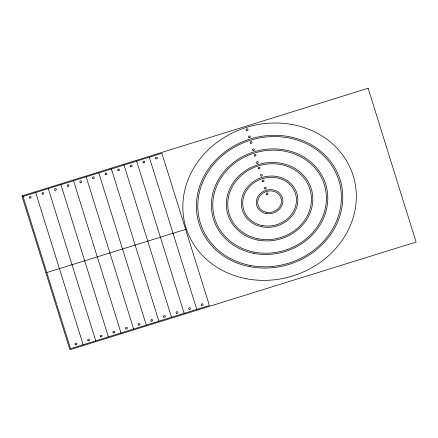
<?xml version="1.0" encoding="UTF-8"?>
<svg xmlns="http://www.w3.org/2000/svg" width="438" height="438" viewBox="0 0 438 438"><rect width="100%" height="100%" fill="white"/><g stroke="black" fill="none" stroke-linecap="round" stroke-linejoin="round"><path stroke-width="0.66" d="M22.152 196.75L161.901 153.284L209.375 305.472L70.529 348.659L22.803 195.671M46.789 272.562L185.641 229.375M149.281 157.209L196.755 309.398M136.656 161.135L184.13 313.323M124.036 165.06L171.51 317.249M111.411 168.986L158.885 321.174M98.791 172.911L146.265 325.1M86.166 176.837L133.639 329.026M73.54 180.763L121.019 332.957M60.92 184.688L108.394 336.882M48.295 188.619L95.774 340.808M35.675 192.545L83.149 344.733M368.128 88.257L21.9 195.95L69.872 349.743L416.1 242.05L368.128 88.257M246.857 130.458A0.942 0.838 -17.1 0 0 248.001 129.352A0.942 0.838 -17.1 0 0 246.441 129.062A0.942 0.838 -17.1 0 0 246.857 130.458M249.102 137.663A0.942 0.838 -17.1 0 0 250.251 136.563A0.942 0.838 -17.1 0 0 248.685 136.273A0.942 0.838 -17.1 0 0 249.102 137.663M250.854 143.27A0.942 0.838 -17.1 0 0 252.003 142.169A0.942 0.838 -17.1 0 0 250.437 141.879A0.942 0.838 -17.1 0 0 250.854 143.27M253.104 150.48A0.942 0.838 -17.1 0 0 254.248 149.38A0.942 0.838 -17.1 0 0 252.688 149.09A0.942 0.838 -17.1 0 0 253.104 150.48M254.85 156.087A0.942 0.838 -17.1 0 0 256 154.986A0.942 0.838 -17.1 0 0 254.434 154.696A0.942 0.838 -17.1 0 0 254.85 156.087M257.101 163.297A0.942 0.838 -17.1 0 0 258.25 162.197A0.942 0.838 -17.1 0 0 256.684 161.907A0.942 0.838 -17.1 0 0 257.101 163.297M258.847 168.904A0.942 0.838 -17.1 0 0 259.997 167.803A0.942 0.838 -17.1 0 0 258.431 167.513A0.942 0.838 -17.1 0 0 258.847 168.904M261.097 176.114A0.942 0.838 -17.1 0 0 262.247 175.014A0.942 0.838 -17.1 0 0 260.681 174.724A0.942 0.838 -17.1 0 0 261.097 176.114M262.849 181.721A0.942 0.838 -17.1 0 0 263.994 180.62A0.942 0.838 -17.1 0 0 262.433 180.33A0.942 0.838 -17.1 0 0 262.849 181.721M265.094 188.931A0.942 0.838 -17.1 0 0 266.244 187.825A0.942 0.838 -17.1 0 0 264.678 187.541A0.942 0.838 -17.1 0 0 265.094 188.931M266.846 194.538A0.942 0.838 -17.1 0 0 267.996 193.437A0.942 0.838 -17.1 0 0 266.43 193.147A0.942 0.838 -17.1 0 0 266.846 194.538M246.09 278.688A87.551 77.8 -17.1 0 0 353.647 177.248A87.551 77.8 -17.1 0 0 209.003 149.134A87.551 77.8 -17.1 0 0 246.09 278.688M257.873 240.073A43.641 38.779 -17.1 0 0 311.484 189.506A43.641 38.779 -17.1 0 0 239.383 175.496A43.641 38.779 -17.1 0 0 257.873 240.073M258.25 238.825A42.229 37.52 -17.1 0 0 310.126 189.9A42.229 37.52 -17.1 0 0 240.363 176.344A42.229 37.52 -17.1 0 0 258.25 238.825M253.816 253.361A58.752 52.21 -17.1 0 0 325.992 185.29A58.752 52.21 -17.1 0 0 228.932 166.424A58.752 52.21 -17.1 0 0 253.816 253.361M249.764 266.649A73.858 65.634 -17.1 0 0 340.501 181.069A73.858 65.634 -17.1 0 0 218.474 157.351A73.858 65.634 -17.1 0 0 249.764 266.649M250.142 265.401A72.445 64.375 -17.1 0 0 339.143 181.469A72.445 64.375 -17.1 0 0 219.454 158.206A72.445 64.375 -17.1 0 0 250.142 265.401M265.976 213.498A13.425 11.93 -17.1 0 0 282.472 197.943A13.425 11.93 -17.1 0 0 260.292 193.634A13.425 11.93 -17.1 0 0 265.976 213.498M254.199 252.113A57.334 50.95 -17.1 0 0 324.635 185.685A57.334 50.95 -17.1 0 0 229.912 167.272A57.334 50.95 -17.1 0 0 254.199 252.113M262.307 225.543A27.118 24.095 -17.1 0 0 295.617 194.122A27.118 24.095 -17.1 0 0 250.815 185.411A27.118 24.095 -17.1 0 0 262.307 225.543M261.924 226.785A28.536 25.355 -17.1 0 0 296.98 193.727A28.536 25.355 -17.1 0 0 249.835 184.562A28.536 25.355 -17.1 0 0 261.924 226.785M266.359 212.255A12.007 10.671 -17.1 0 0 281.114 198.337A12.007 10.671 -17.1 0 0 261.272 194.483A12.007 10.671 -17.1 0 0 266.359 212.255M156.005 158.813A0.942 0.838 -17.1 0 0 157.401 157.987A0.942 0.838 -17.1 0 0 155.988 157.346A0.942 0.838 -17.1 0 0 156.005 158.813M201.732 305.395A0.942 0.838 -17.1 0 0 203.128 304.569A0.942 0.838 -17.1 0 0 201.715 303.928A0.942 0.838 -17.1 0 0 201.732 305.395M130.759 166.664A0.942 0.838 -17.1 0 0 132.156 165.838A0.942 0.838 -17.1 0 0 130.743 165.197A0.942 0.838 -17.1 0 0 130.759 166.664M176.487 313.247A0.942 0.838 -17.1 0 0 177.883 312.42A0.942 0.838 -17.1 0 0 176.47 311.779A0.942 0.838 -17.1 0 0 176.487 313.247M143.379 162.739A0.942 0.838 -17.1 0 0 144.781 161.912A0.942 0.838 -17.1 0 0 143.368 161.272A0.942 0.838 -17.1 0 0 143.379 162.739M189.106 309.321A0.942 0.838 -17.1 0 0 190.503 308.494A0.942 0.838 -17.1 0 0 189.096 307.854A0.942 0.838 -17.1 0 0 189.106 309.321M92.889 178.441A0.942 0.838 -17.1 0 0 94.285 177.614A0.942 0.838 -17.1 0 0 92.878 176.979A0.942 0.838 -17.1 0 0 92.889 178.441M138.616 325.029A0.942 0.838 -17.1 0 0 140.012 324.197A0.942 0.838 -17.1 0 0 138.605 323.562A0.942 0.838 -17.1 0 0 138.616 325.029M67.644 186.298A0.942 0.838 -17.1 0 0 69.04 185.466A0.942 0.838 -17.1 0 0 67.633 184.831A0.942 0.838 -17.1 0 0 67.644 186.298M113.371 332.88A0.942 0.838 -17.1 0 0 114.767 332.048A0.942 0.838 -17.1 0 0 113.354 331.413A0.942 0.838 -17.1 0 0 113.371 332.88M55.024 190.223A0.942 0.838 -17.1 0 0 56.42 189.391A0.942 0.838 -17.1 0 0 55.007 188.756A0.942 0.838 -17.1 0 0 55.024 190.223M100.745 336.806A0.942 0.838 -17.1 0 0 102.147 335.979A0.942 0.838 -17.1 0 0 100.735 335.338A0.942 0.838 -17.1 0 0 100.745 336.806M29.779 198.075A0.942 0.838 -17.1 0 0 31.175 197.248A0.942 0.838 -17.1 0 0 29.762 196.607A0.942 0.838 -17.1 0 0 29.779 198.075M75.5 344.657A0.942 0.838 -17.1 0 0 76.896 343.83A0.942 0.838 -17.1 0 0 75.489 343.189A0.942 0.838 -17.1 0 0 75.5 344.657M118.134 170.59A0.942 0.838 -17.1 0 0 119.53 169.763A0.942 0.838 -17.1 0 0 118.123 169.123A0.942 0.838 -17.1 0 0 118.134 170.59M163.861 317.172A0.942 0.838 -17.1 0 0 165.257 316.345A0.942 0.838 -17.1 0 0 163.85 315.71A0.942 0.838 -17.1 0 0 163.861 317.172M42.398 194.149A0.942 0.838 -17.1 0 0 43.795 193.322A0.942 0.838 -17.1 0 0 42.387 192.682A0.942 0.838 -17.1 0 0 42.398 194.149M88.126 340.731A0.942 0.838 -17.1 0 0 89.522 339.904A0.942 0.838 -17.1 0 0 88.109 339.264A0.942 0.838 -17.1 0 0 88.126 340.731M105.514 174.516A0.942 0.838 -17.1 0 0 106.91 173.689A0.942 0.838 -17.1 0 0 105.498 173.054A0.942 0.838 -17.1 0 0 105.514 174.516M151.241 321.098A0.942 0.838 -17.1 0 0 152.638 320.271A0.942 0.838 -17.1 0 0 151.225 319.636A0.942 0.838 -17.1 0 0 151.241 321.098M80.269 182.372A0.942 0.838 -17.1 0 0 81.665 181.54A0.942 0.838 -17.1 0 0 80.253 180.905A0.942 0.838 -17.1 0 0 80.269 182.372M125.996 328.954A0.942 0.838 -17.1 0 0 127.392 328.122A0.942 0.838 -17.1 0 0 125.98 327.487A0.942 0.838 -17.1 0 0 125.996 328.954"/></g></svg>
